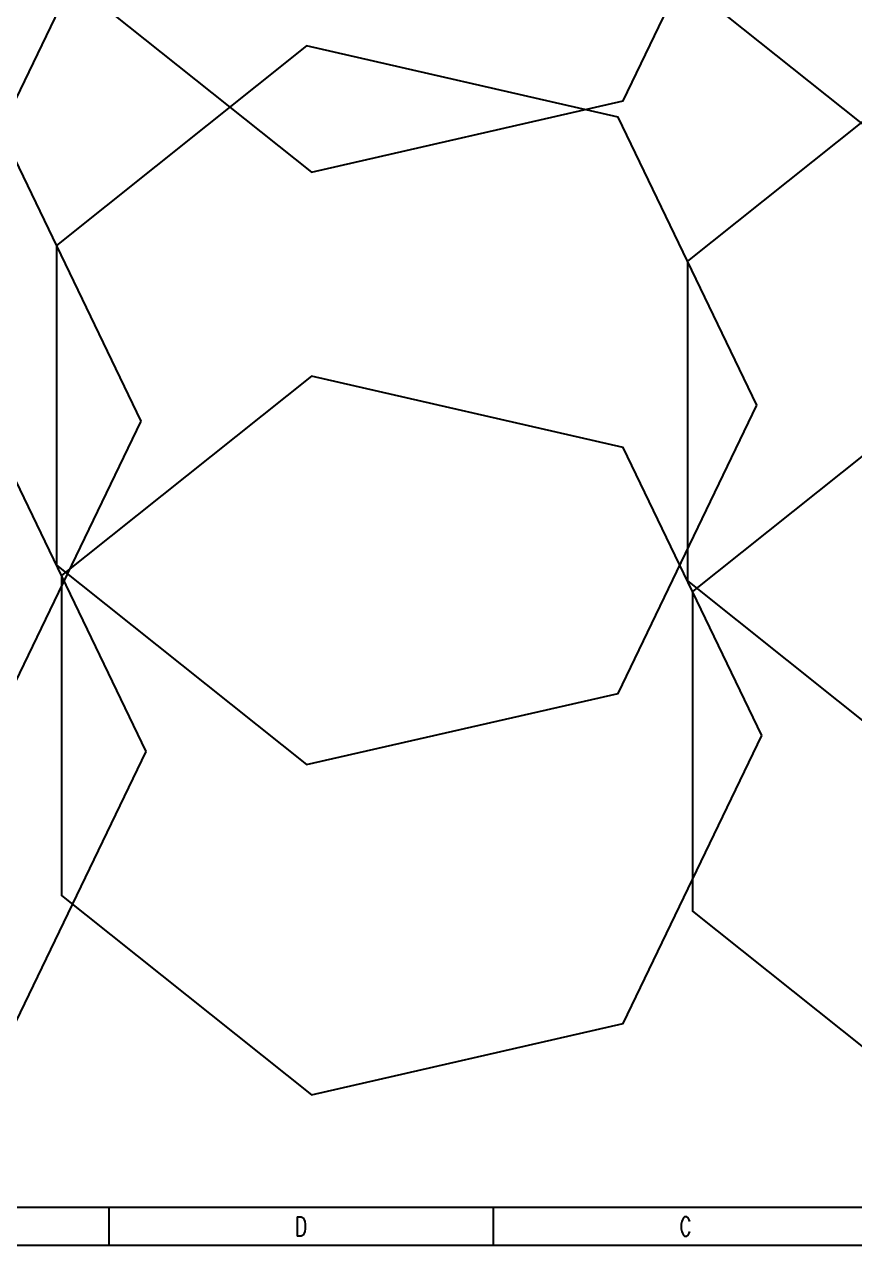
# Model space of a CAD drawing. Extents: x -383207 to 558143, y -95136 to 11777.
# Drawn here: x 536388 to 547265, y -90676 to -74681 of the extents above; entities that cross this region are included whole.
import ezdxf
from ezdxf.enums import TextEntityAlignment as Align

# ---------------------------------------------------------------- set-up
doc = ezdxf.new("R2010")
doc.units = 0
doc.linetypes.add('CONTINOUS', pattern=[0])
doc.layers.get('0').update_dxf_attribs({"linetype": 'CONTINUOUS'})
doc.layers.add('图框', color=4, linetype='CONTINOUS')
doc.styles.add('HZ', font='TXT.shx', dxfattribs={"width": 0.7, "bigfont": 'hz.shx'})

msp = doc.modelspace()

# ---------------------------------------------------------------- linework, layer by layer
at = {"elevation": 0}
msp.add_lwpolyline([(516093.5, -60976.4), (558143.5, -60976.4), (558143.5, -90676.4), (516093.5, -90676.4)], close=True, dxfattribs=at)
for points in [[(546049.2, -71909.2), (544231.7, -68135.1), (540147.7, -67202.9), (536872.7, -69814.7), (536872.7, -74003.7), (540147.7, -76615.5), (544231.7, -75683.4)], [(537981.2, -72116.6), (536163.7, -68342.5), (532079.7, -67410.3), (528804.6, -70022.1), (528804.6, -74211.1), (532079.7, -76822.9), (536163.7, -75890.8)], [(554317.1, -72116.6), (552499.5, -68342.5), (548415.6, -67410.3), (545140.5, -70022.1), (545140.5, -74211.1), (548415.6, -76822.9), (552499.5, -75890.8)], [(545984.6, -79669.3), (544167.1, -75895.1), (540083.1, -74963), (536808, -77574.8), (536808, -81763.8), (540083.1, -84375.6), (544167.1, -83443.4)], [(537916.5, -79876.7), (536099, -76102.5), (532015, -75170.4), (528740, -77782.2), (528740, -81971.2), (532015, -84583), (536099, -83650.8)], [(554252.4, -79876.7), (552434.9, -76102.5), (548350.9, -75170.4), (545075.8, -77782.2), (545075.8, -81971.2), (548350.9, -84583), (552434.9, -83650.8)], [(546049.2, -83995.1), (544231.7, -80221), (540147.7, -79288.8), (536872.7, -81900.6), (536872.7, -86089.6), (540147.7, -88701.4), (544231.7, -87769.3)], [(537981.2, -84202.5), (536163.7, -80428.4), (532079.7, -79496.2), (528804.6, -82108), (528804.6, -86297), (532079.7, -88908.8), (536163.7, -87976.7)], [(554317.1, -84202.5), (552499.5, -80428.4), (548415.6, -79496.2), (545140.5, -82108), (545140.5, -86297), (548415.6, -88908.8), (552499.5, -87976.7)]]:
    msp.add_lwpolyline(points, close=True)
at = {"layer": '图框', "color": 1}
msp.add_line((557643.5, -90176.4, 0), (517343.5, -90176.4, 0), dxfattribs=at)
at = {"layer": '图框'}
for p, q in [((537493.5, -90176.4, 0), (537493.5, -90676.4, 0)), ((542531, -90176.4, 0), (542531, -90676.4, 0)), ((558143.5, -90676.4, 0), (516093.5, -90676.4, 0))]:
    msp.add_line(p, q, dxfattribs=at)

# ---------------------------------------------------------------- texts
at = {"layer": '图框', "style": 'HZ', "width": 0.7}
for s, p in [('D', (540012.2, -90551.4, 0)), ('C', (545049.7, -90551.4, 0))]:
    msp.add_text(s, height=250, dxfattribs=at).set_placement(p, align=Align.CENTER)

doc.saveas('drawing.dxf')
